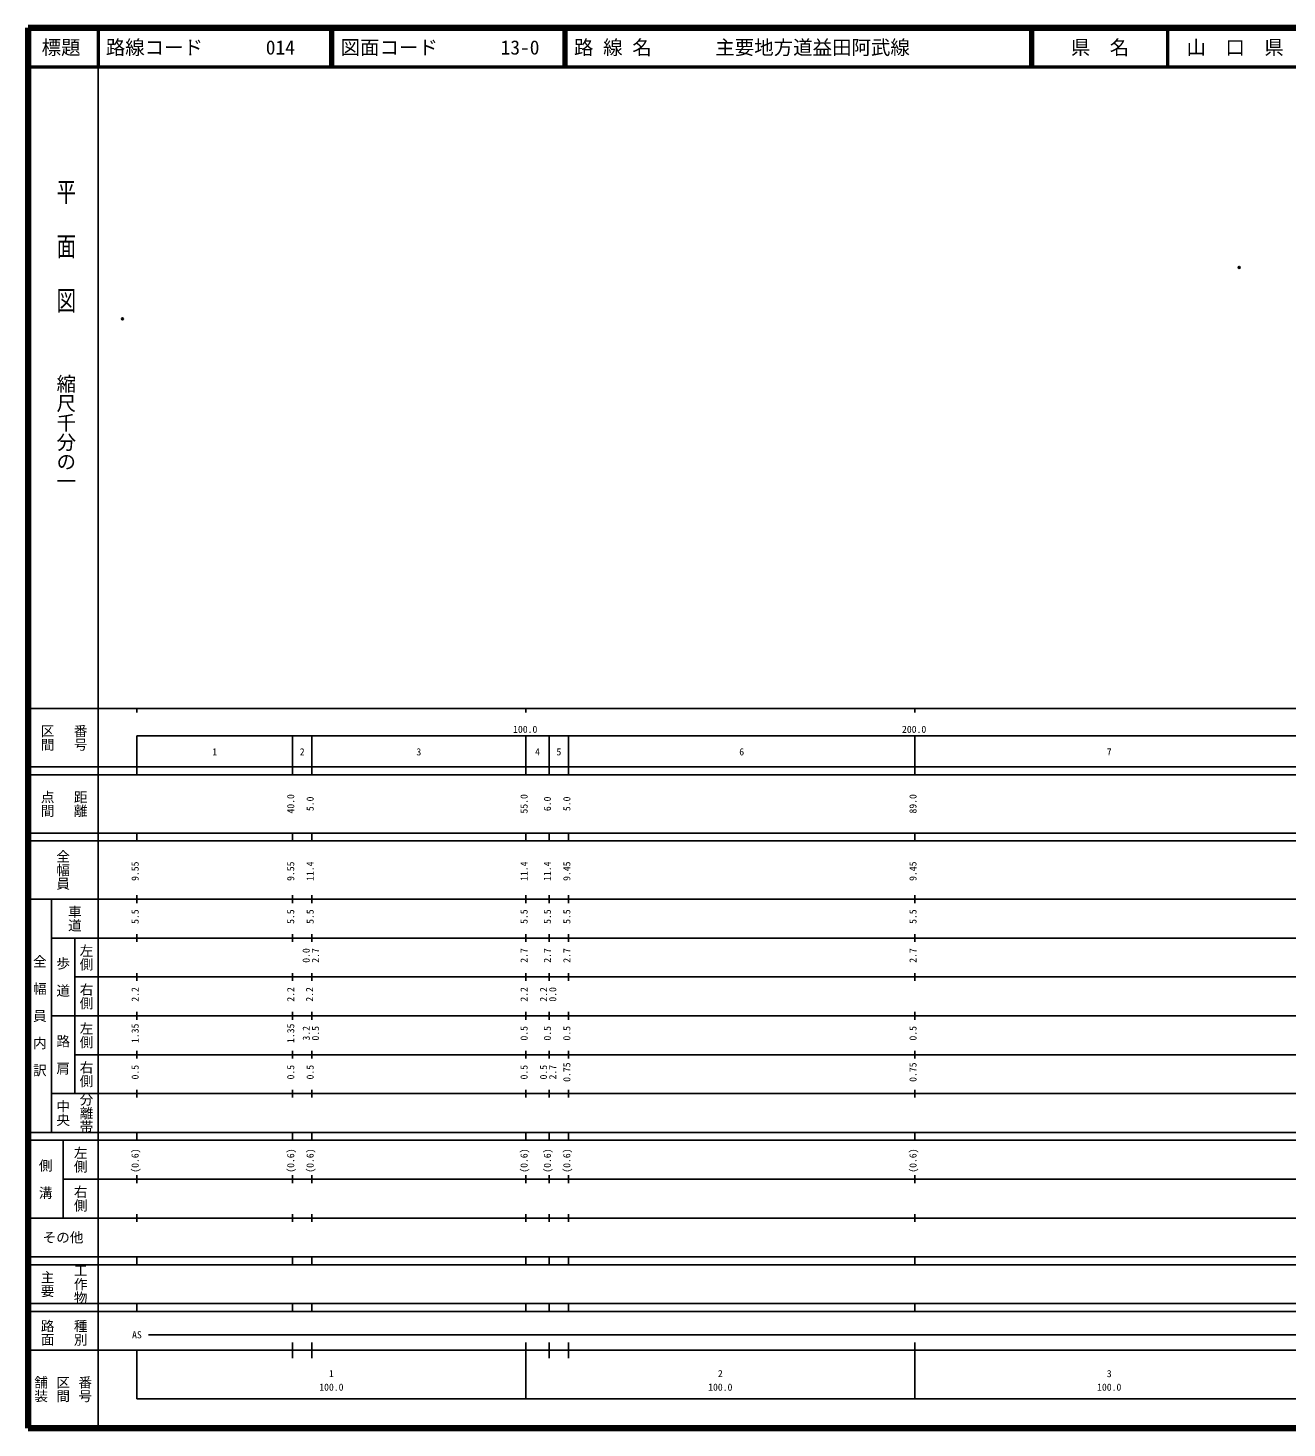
# Model space of a CAD drawing. Units: millimetres on the paper. Extents: x 40 to 680, y 20 to 380.
# Drawn here: x 40 to 363.7, y 20 to 380 of the extents above; entities that cross this region are included whole.
import ezdxf
from ezdxf.enums import TextEntityAlignment as Align

# ---------------------------------------------------------------- set-up
doc = ezdxf.new("R2010")
doc.units = ezdxf.units.MM
doc.header["$PDMODE"] = 32
doc.header["$PDSIZE"] = 0.5
doc.layers.add('M-OTRS', color=6, linetype='Continuous')
doc.layers.add('M-TTL-TXT', color=7, linetype='Continuous')
for name, color, linetype, lineweight in [('M-TTL', 2, 'Continuous', 140), ('M-TTL-BAND', 7, 'Continuous', 25), ('M-TTL-LINE', 7, 'Continuous', 50)]:
    doc.layers.add(name, color=color, linetype=linetype, lineweight=lineweight)
doc.styles.add('@ＭＳ ゴシック', font='')
doc.styles.add('ＭＳ ゴシック', font='')
doc.styles.get('@ＭＳ ゴシック').set_extended_font_data('@MS Gothic')
doc.styles.get('ＭＳ ゴシック').set_extended_font_data('MS Gothic')

msp = doc.modelspace()

# ---------------------------------------------------------------- linework, layer by layer
at = {"layer": 'M-OTRS'}
for p in [(351.43, 318.423), (64.284, 305.213)]:
    msp.add_point(p, dxfattribs=at)
at = {"layer": 'M-TTL'}
for p, q in [((40, 380), (40, 20)), ((680, 380), (40, 380)), ((40, 20), (680, 20))]:
    msp.add_line(p, q, dxfattribs=at)
at = {"layer": 'M-TTL-BAND'}
for p, q in [((58, 370), (58, 20)), ((40, 205), (579, 205)), ((68, 205), (68, 204)), ((168, 205), (168, 204)), ((268, 205), (268, 204)), ((68, 198), (579, 198)), ((68, 198), (68, 188)), ((108, 188), (108, 198)), ((113, 188), (113, 198)), ((168, 188), (168, 198)), ((174, 188), (174, 198)), ((179, 188), (179, 198)), ((268, 188), (268, 198)), ((40, 190), (579, 190)), ((40, 188), (579, 188)), ((40, 173), (579, 173)), ((68, 171), (68, 173)), ((108, 171), (108, 173)), ((113, 171), (113, 173)), ((168, 171), (168, 173)), ((174, 171), (174, 173)), ((179, 171), (179, 173)), ((268, 171), (268, 173)), ((40, 171), (579, 171)), ((40, 156), (579, 156)), ((46, 96), (46, 156)), ((68, 155), (68, 157)), ((108, 155), (108, 157)), ((113, 155), (113, 157)), ((168, 155), (168, 157)), ((174, 155), (174, 157)), ((179, 155), (179, 157)), ((268, 155), (268, 157)), ((46, 146), (579, 146)), ((52, 146), (52, 106)), ((68, 145), (68, 147)), ((108, 145), (108, 147)), ((113, 145), (113, 147)), ((168, 145), (168, 147)), ((174, 145), (174, 147)), ((179, 145), (179, 147)), ((268, 145), (268, 147)), ((68, 135), (68, 137)), ((108, 135), (108, 137)), ((113, 135), (113, 137)), ((168, 135), (168, 137)), ((174, 135), (174, 137)), ((179, 135), (179, 137)), ((268, 135), (268, 137)), ((52, 136), (579, 136)), ((46, 126), (579, 126)), ((68, 125), (68, 127)), ((108, 125), (108, 127)), ((113, 125), (113, 127)), ((168, 125), (168, 127)), ((174, 125), (174, 127)), ((179, 125), (179, 127)), ((268, 125), (268, 127)), ((52, 116), (579, 116)), ((68, 115), (68, 117)), ((108, 115), (108, 117)), ((113, 115), (113, 117)), ((168, 115), (168, 117)), ((174, 115), (174, 117)), ((179, 115), (179, 117)), ((268, 115), (268, 117)), ((46, 106), (579, 106)), ((68, 105), (68, 107)), ((108, 105), (108, 107)), ((113, 105), (113, 107)), ((168, 105), (168, 107)), ((174, 105), (174, 107)), ((179, 105), (179, 107)), ((268, 105), (268, 107)), ((40, 96), (579, 96)), ((40, 94), (579, 94)), ((49, 94), (49, 74)), ((68, 94), (68, 96)), ((108, 94), (108, 96)), ((113, 94), (113, 96)), ((168, 94), (168, 96)), ((174, 94), (174, 96)), ((179, 94), (179, 96)), ((268, 94), (268, 96)), ((49, 84), (579, 84)), ((68, 83), (68, 85)), ((108, 83), (108, 85)), ((113, 83), (113, 85)), ((168, 83), (168, 85)), ((174, 83), (174, 85)), ((179, 83), (179, 85)), ((268, 83), (268, 85)), ((40, 74), (579, 74)), ((68, 73), (68, 75)), ((108, 73), (108, 75)), ((113, 73), (113, 75)), ((168, 73), (168, 75)), ((174, 73), (174, 75)), ((179, 73), (179, 75)), ((268, 73), (268, 75)), ((40, 64), (579, 64)), ((40, 62), (579, 62)), ((68, 62), (68, 64)), ((108, 62), (108, 64)), ((113, 62), (113, 64)), ((168, 62), (168, 64)), ((174, 62), (174, 64)), ((179, 62), (179, 64)), ((268, 62), (268, 64)), ((40, 52), (579, 52)), ((68, 50), (68, 52)), ((108, 50), (108, 52)), ((113, 50), (113, 52)), ((168, 50), (168, 52)), ((174, 50), (174, 52)), ((179, 50), (179, 52)), ((268, 50), (268, 52)), ((40, 50), (579, 50)), ((71, 44), (564, 44)), ((40, 40), (579, 40)), ((68, 40), (68, 27.5)), ((108, 38), (108, 42)), ((113, 38), (113, 42)), ((168, 27.5), (168, 42)), ((174, 38), (174, 42)), ((179, 38), (179, 42)), ((268, 27.5), (268, 42)), ((68, 27.5), (579, 27.5))]:
    msp.add_line(p, q, dxfattribs=at)
at = {"layer": 'M-TTL-LINE'}
for p, q in [((58, 380), (58, 370)), ((117.75, 380), (117.75, 370)), ((118.25, 380), (118.25, 370)), ((177.75, 380), (177.75, 370)), ((178.25, 380), (178.25, 370)), ((297.75, 380), (297.75, 370)), ((298.25, 380), (298.25, 370)), ((333, 380), (333, 370)), ((40, 370), (680, 370))]:
    msp.add_line(p, q, dxfattribs=at)

# ---------------------------------------------------------------- texts
at = {"layer": 'M-TTL-BAND', "style": '@ＭＳ ゴシック', "width": 1.4}
msp.add_text('平  面  図', height=3.666, rotation=270, dxfattribs=at).set_placement((49.777, 306.475), align=Align.MIDDLE_RIGHT)
at = {"layer": 'M-TTL-BAND', "style": '@ＭＳ ゴシック'}
msp.add_text('縮尺千分の一', height=3.666, rotation=270, dxfattribs=at).set_placement((49.777, 261.03), align=Align.MIDDLE_RIGHT)
for s, p in [('区間', (45, 197.5)), ('番号', (53.5, 197.5)), ('点間', (45, 180.5)), ('距離', (53.5, 180.5)), ('全幅員', (49, 163.5)), ('車道', (52, 151)), ('左側', (55, 141)), ('全\u3000幅\u3000員\u3000内\u3000訳', (43, 126)), ('歩\u3000道', (49, 136)), ('右側', (55, 131)), ('左側', (55, 121)), ('路\u3000肩', (49, 116)), ('右側', (55, 111)), ('分離帯', (55, 101)), ('中央', (49, 101)), ('左側', (53.5, 89)), ('側\u3000溝', (44.5, 84)), ('右側', (53.5, 79)), ('工作物', (53.5, 57)), ('主要', (45, 57)), ('路面', (45, 44.5)), ('種別', (53.5, 44.5)), ('舗装', (43.333, 30)), ('区間', (49, 30)), ('番号', (54.667, 30))]:
    msp.add_text(s, height=2.566, rotation=270, dxfattribs=at).set_placement(p, align=Align.MIDDLE_CENTER)
at = {"layer": 'M-TTL-BAND', "style": 'ＭＳ ゴシック'}
for s, p in [('100.0', (167.844, 198.195)), ('200.0', (267.844, 198.195)), ('1', (88, 192.405)), ('2', (110.5, 192.405)), ('3', (140.5, 192.405)), ('4', (171, 192.405)), ('5', (176.5, 192.405)), ('6', (223.5, 192.405)), ('7', (318, 192.405)), ('AS', (68, 42.5)), ('1', (118, 32.523)), ('2', (218, 32.523)), ('3', (318, 32.523)), ('100.0', (118, 29.033)), ('100.0', (218, 29.033)), ('100.0', (318, 29.033))]:
    msp.add_text(s, height=1.833, dxfattribs=at).set_placement(p, align=Align.BOTTOM_CENTER)
for s, p in [('40.0', (109, 180.5)), ('5.0', (114, 180.5)), ('55.0', (169, 180.5)), ('6.0', (175, 180.5)), ('5.0', (180, 180.5)), ('89.0', (269, 180.5)), ('9.55', (69, 163.174)), ('9.55', (109, 163.174)), ('11.4', (114, 163.174)), ('11.4', (169, 163.174)), ('11.4', (175, 163.174)), ('9.45', (180, 163.174)), ('9.45', (269, 163.174)), ('5.5', (69, 151.5)), ('5.5', (109, 151.5)), ('5.5', (114, 151.5)), ('5.5', (169, 151.5)), ('5.5', (175, 151.5)), ('5.5', (180, 151.5)), ('5.5', (269, 151.5)), ('0.0', (112.98, 141.5)), ('2.7', (115.37, 141.5)), ('2.7', (169, 141.5)), ('2.7', (175, 141.5)), ('2.7', (180, 141.5)), ('2.7', (269, 141.5)), ('2.2', (69, 131.5)), ('2.2', (109, 131.5)), ('2.2', (113.85, 131.5)), ('2.2', (169, 131.5)), ('2.2', (174, 131.5)), ('0.0', (176.37, 131.5)), ('1.35', (69, 121.5)), ('1.35', (109, 121.5)), ('3.2', (113, 121.5)), ('0.5', (115.37, 121.5)), ('0.5', (169, 121.5)), ('0.5', (175, 121.5)), ('0.5', (180, 121.5)), ('0.5', (269, 121.5)), ('0.5', (69, 111.5)), ('0.5', (109, 111.5)), ('0.5', (114, 111.5)), ('0.5', (169, 111.5)), ('0.5', (174, 111.5)), ('2.7', (176.37, 111.5)), ('0.75', (180, 111.5)), ('0.75', (269, 111.5)), ('(0.6)', (69, 88.764)), ('(0.6)', (109, 88.764)), ('(0.6)', (114, 88.764)), ('(0.6)', (169, 88.764)), ('(0.6)', (175, 88.764)), ('(0.6)', (180, 88.764)), ('(0.6)', (269, 88.764))]:
    msp.add_text(s, height=1.833, rotation=90, dxfattribs=at).set_placement(p, align=Align.BOTTOM_CENTER)
msp.add_text('その他', height=2.566, dxfattribs=at).set_placement((49, 69), align=Align.MIDDLE_CENTER)
at = {"layer": 'M-TTL-TXT', "style": 'ＭＳ ゴシック'}
for s, p in [('標題', (48.5, 375)), ('県\u3000名', (315.625, 375)), ('山\u3000口\u3000県', (350.375, 375))]:
    msp.add_text(s, height=3.666, dxfattribs=at).set_placement(p, align=Align.MIDDLE_CENTER)
for s, p in [('路線コード', (60, 375)), ('014', (101.142, 375)), ('図面コード', (120.38, 375)), ('13-0', (161.521, 375)), ('路 線 名', (180.38, 375)), ('主要地方道益田阿武線', (216.734, 375))]:
    msp.add_text(s, height=3.666, dxfattribs=at).set_placement(p, align=Align.MIDDLE_LEFT)

doc.saveas('drawing.dxf')
